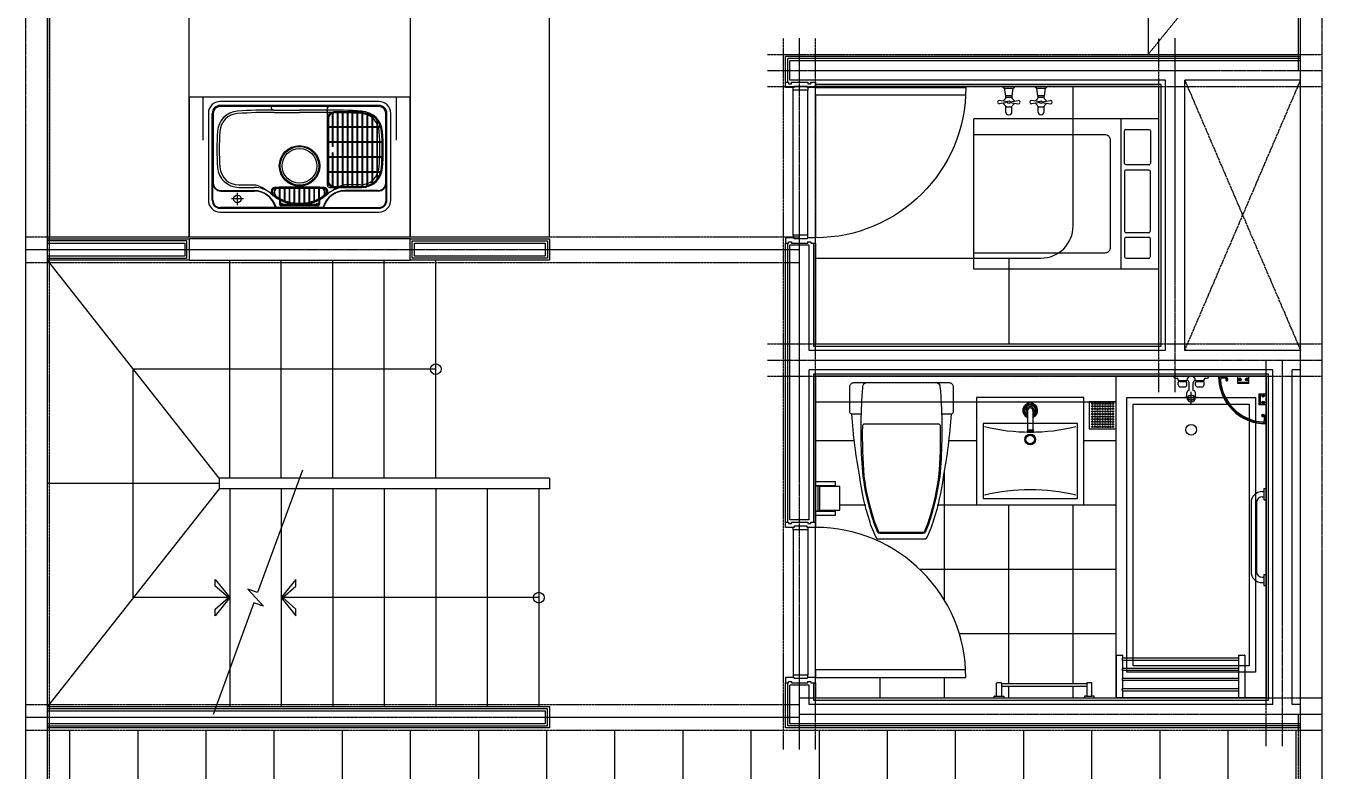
# Model space of a CAD drawing. Header units: millimetres. Extents: x 1065 to 7105, y 0 to 12250.
# Drawn here: x 1065 to 7105, y 4184 to 7657 of the extents above; entities that cross this region are included whole.
import ezdxf

# ---------------------------------------------------------------- set-up
doc = ezdxf.new("R2010")
doc.units = ezdxf.units.MM
for name, pattern in [('ACAD_ISO04W100', [30, 24, -3, 0, -3]), ('CEN', [62, 60, -1, 0, -1]), ('DDOT', [14, 12, -1, 0, -1]), ('HID', [3, 2, -1])]:
    doc.linetypes.add(name, pattern=pattern)
for name, color, linetype in [('CEN', 1, 'CEN'), ('DOOR', 4, 'Continuous'), ('FIN', 8, 'Continuous'), ('FP-CORE', 4, 'Continuous'), ('OPEN', 9, 'DDOT'), ('SINK', 11, 'Continuous'), ('TOIL', 1, 'Continuous'), ('W1', 2, 'Continuous'), ('W2', 3, 'Continuous'), ('석고보드', 6, 'Continuous'), ('선반', 1, 'Continuous'), ('세탁기', 1, 'HID'), ('수전', 4, 'Continuous'), ('식탁', 11, 'HID'), ('타일-욕실', 15, 'Continuous')]:
    doc.layers.add(name, color=color, linetype=linetype)
doc.layers.add('MC', color=145, linetype='DDOT', plot=False)

# ---------------------------------------------------------------- blocks, each defined once
blk = doc.blocks.new('D_750')
at = {"layer": 'DOOR', "color": 15}
for p, q in [((-61, 140), (-725, 140)), ((-713, 104), (-37, 104)), ((-713, 36), (-37, 36))]:
    blk.add_line(p, q, dxfattribs=at)
at = {"layer": 'DOOR'}
for points in [[(-61, 839.1), (-61, 140), (-25, 140), (-25, 840)], [(-725, 104), (-713, 104), (-713, 36), (-725, 36)], [(-25, 104), (-37, 104), (-37, 36), (-25, 36)]]:
    blk.add_lwpolyline(points, dxfattribs=at)
for points in [[(-750, 13.5), (-743.2, 13.5), (-743.2, 27.4), (-750, 27.4), (-750, 103.1), (-743.2, 103.1), (-743.2, 117), (-750, 117), (-750, 140), (-725, 140), (-725, 100), (-730, 100), (-730, 40), (-725, 40), (-725, 0), (-750, 0)], [(0, 13.5), (-6.8, 13.5), (-6.8, 27.4), (0, 27.4), (0, 103.1), (-6.8, 103.1), (-6.8, 117), (0, 117), (0, 140), (-25, 140), (-25, 100), (-20, 100), (-20, 40), (-25, 40), (-25, 0), (0, 0)]]:
    blk.add_lwpolyline(points, close=True, dxfattribs=at)
at = {"layer": 'DOOR', "color": 8}
blk.add_arc((-25, 140), 700, 90, 180, dxfattribs=at)
blk = doc.blocks.new('수전')
at = {"layer": '수전'}
for p, q in [((-5.8, -71.3), (-44, -64.6)), ((-5.8, -74.6), (-44, -81.3)), ((5.8, -71.3), (44, -64.6)), ((5.8, -74.6), (44, -81.3))]:
    blk.add_line(p, q, dxfattribs=at)
for points in [[(-29.2, 0, 0.231911), (-19.9, -7), (0, -7), (19.9, -7, 0.231911), (29.2, 0), (0, 0), (-29.2, 0)], [(-14.7, -90.9), (-14.7, -117.3, 1), (14.7, -117.3), (14.7, -90.9)]]:
    blk.add_lwpolyline(points, format="xyb", dxfattribs=at)
for points in [[(-23.1, -68.2), (-23.1, -63.4), (-9.6, -49.8), (9.6, -49.8), (23.1, -63.4), (23.1, -68.2)], [(19.3, -7), (14.3, -42.9), (0, -42.9), (-14.3, -42.9), (-19.3, -7)], [(-9.6, -96), (-23.1, -82.5), (-23.1, -77.6)], [(23.1, -77.6), (23.1, -82.5), (9.6, -96), (-9.6, -96)]]:
    blk.add_lwpolyline(points, dxfattribs=at)
blk.add_circle((0, -72.9), 5.91, dxfattribs=at)
for centre, radius, start, end in [((-41.6, -49.9), 28.1, 351.51099, 14.30798), ((41.6, -49.9), 28.1, 165.69202, 188.48901), ((-44, -72.9), 8.37, 90, 270), ((44, -72.9), 8.37, 270, 90)]:
    blk.add_arc(centre, radius, start, end, dxfattribs=at)
blk = doc.blocks.new('사각배수트랩')
at = {"color": 5}
blk.add_lwpolyline([(125, 0), (0, 0), (0, -125), (125, -125)], close=True, dxfattribs=at)
at = {"color": 250}
for centre in [(8.5, -14.5), (8.5, -26.5), (8.5, -38.5), (8.5, -50.5), (8.5, -62.5), (20.5, -14.5), (20.5, -26.5), (20.5, -38.5), (20.5, -50.5), (20.5, -62.5), (32.5, -14.5), (32.5, -26.5), (32.5, -38.5), (32.5, -50.5), (32.5, -62.5), (44.5, -14.5), (44.5, -26.5), (44.5, -38.5), (44.5, -50.5), (44.5, -62.5), (56.5, -14.5), (56.5, -26.5), (56.5, -38.5), (56.5, -50.5), (56.5, -62.5), (68.5, -14.5), (68.5, -26.5), (68.5, -38.5), (68.5, -50.5), (68.5, -62.5), (80.5, -14.5), (80.5, -26.5), (80.5, -38.5), (80.5, -50.5), (80.5, -62.5), (92.5, -14.5), (92.5, -26.5), (92.5, -38.5), (92.5, -50.5), (92.5, -62.5), (104.5, -14.5), (104.5, -26.5), (104.5, -38.5), (104.5, -50.5), (104.5, -62.5), (116.5, -14.5), (116.5, -26.5), (116.5, -38.5), (116.5, -50.5), (116.5, -62.5), (8.5, -74.5), (8.5, -86.5), (8.5, -98.5), (8.5, -110.5), (20.5, -74.5), (20.5, -86.5), (20.5, -98.5), (20.5, -110.5), (32.5, -74.5), (32.5, -86.5), (32.5, -98.5), (32.5, -110.5), (44.5, -74.5), (44.5, -86.5), (44.5, -98.5), (44.5, -110.5), (56.5, -74.5), (56.5, -86.5), (56.5, -98.5), (56.5, -110.5), (68.5, -74.5), (68.5, -86.5), (68.5, -98.5), (68.5, -110.5), (80.5, -74.5), (80.5, -86.5), (80.5, -98.5), (80.5, -110.5), (92.5, -74.5), (92.5, -86.5), (92.5, -98.5), (92.5, -110.5), (104.5, -74.5), (104.5, -86.5), (104.5, -98.5), (104.5, -110.5), (116.5, -74.5), (116.5, -86.5), (116.5, -98.5), (116.5, -110.5)]:
    blk.add_circle(centre, 3.5, dxfattribs=at)
blk = doc.blocks.new('수건걸이450')
at = {"layer": 'TOIL'}
for p, q in [((-9, 11.5), (-69.6, 11.5)), ((-7.7, 22.5), (-8, 22.2)), ((-8, 22), (-8, 12.5)), ((-8, -12.5), (-8, 12.5)), ((0, 22.5), (-7.5, 22.5)), ((0, -22.5), (0, 22.5)), ((-69.6, -11.5), (-54, -11.5)), ((-66, -11.5), (-66, -408.5)), ((-54, -11.5), (-54, -408.5)), ((-54, -11.5), (-9, -11.5)), ((-8, -12.5), (-8, -22)), ((-7.5, -22.5), (0, -22.5)), ((-69.6, -408.5), (-53.8, -408.5)), ((-53.8, -408.5), (-9, -408.5)), ((-8, -407.5), (-8, -398)), ((-8, -442), (-8, -407.5)), ((-7.5, -397.5), (0, -397.5)), ((0, -442.5), (0, -397.5)), ((-9, -431.5), (-69.6, -431.5)), ((0, -442.5), (-7.5, -442.5))]:
    blk.add_line(p, q, dxfattribs=at)
for centre, radius, start, end in [((-4.4, 0), 66.6, 170.42428, 189.57572), ((-69.6, 11), 0.5, 90, 170.42428), ((-9, 12.5), 1, 270, 0), ((-7.5, 22), 0.5, 90, 180), ((-69.6, -11), 0.5, 189.57572, 270), ((-9, -12.5), 1, 0, 90), ((-7.5, -22), 0.5, 180, 270), ((-4.4, -420), 66.6, 170.42428, 189.57572), ((-69.6, -409), 0.5, 90, 170.42428), ((-9, -407.5), 1, 270, 0), ((-7.5, -398), 0.5, 90, 180), ((-69.6, -431), 0.5, 189.57572, 270), ((-9, -432.5), 1, 0, 90), ((-7.5, -442), 0.5, 180, 270)]:
    blk.add_arc(centre, radius, start, end, dxfattribs=at)
blk = doc.blocks.new('욕조선반')
at = {"layer": 'TOIL', "linetype": 'Continuous'}
for p, q in [((30, 0), (0, 0)), ((0, -199), (0, 0)), ((30, -34), (30, 0)), ((570, -34), (570, 0)), ((600, 0), (570, 0)), ((600, -199), (600, 0)), ((570, -34), (30, -34)), ((30, -34.1), (30, -34)), ((570, -44), (30, -44)), ((30, -81), (30, -44)), ((570, -43.9), (570, -44)), ((570, -81), (570, -44)), ((30, -81.1), (30, -81)), ((30, -81), (570, -81)), ((30, -91), (570, -91)), ((30, -128), (30, -91)), ((570, -90.9), (570, -91)), ((570, -128), (570, -91)), ((30, -128.1), (30, -128)), ((30, -128), (570, -128)), ((30, -138), (570, -138)), ((30, -175), (30, -138)), ((30, -175.1), (30, -175)), ((30, -175), (570, -175)), ((570, -137.9), (570, -138)), ((570, -175), (570, -138)), ((30, -199), (0, -199)), ((29, -200), (1, -200)), ((30, -185), (570, -185)), ((30, -199), (30, -185)), ((570, -184.9), (570, -185)), ((570, -199), (570, -185)), ((600, -199), (570, -199)), ((599, -200), (571, -200))]:
    blk.add_line(p, q, dxfattribs=at)
for points in [[(30, -44), (30, -43.9), (29.9, -43.6), (29.7, -43.1), (29.5, -42.3), (29.3, -41.5), (29.2, -40.5), (29.1, -39.4), (29.1, -38.3), (29.2, -37.3), (29.4, -36.4), (29.5, -35.5), (29.7, -34.9), (29.9, -34.4), (30, -34.1)], [(570, -34), (570, -34.1), (570.1, -34.4), (570.3, -34.9), (570.5, -35.6), (570.6, -36.4), (570.8, -37.3), (570.9, -38.4), (570.9, -39.4), (570.8, -40.5), (570.7, -41.5), (570.5, -42.3), (570.3, -43.1), (570.1, -43.6), (570, -43.9)], [(30, -91), (30, -90.9), (29.9, -90.6), (29.7, -90.1), (29.5, -89.5), (29.4, -88.6), (29.2, -87.7), (29.1, -86.7), (29.1, -85.6), (29.2, -84.5), (29.3, -83.5), (29.5, -82.7), (29.7, -81.9), (29.9, -81.4), (30, -81.1)], [(570, -81), (570, -81.1), (570.1, -81.4), (570.3, -81.9), (570.5, -82.7), (570.7, -83.5), (570.8, -84.5), (570.9, -85.6), (570.9, -86.6), (570.8, -87.7), (570.6, -88.6), (570.5, -89.4), (570.3, -90.1), (570.1, -90.6), (570, -90.9)], [(30, -138), (30, -137.9), (29.9, -137.6), (29.7, -137.1), (29.5, -136.5), (29.4, -135.6), (29.2, -134.7), (29.1, -133.7), (29.1, -132.6), (29.2, -131.5), (29.3, -130.5), (29.5, -129.7), (29.7, -128.9), (29.9, -128.4), (30, -128.1)], [(30, -185), (30, -184.9), (29.9, -184.6), (29.7, -184.1), (29.5, -183.5), (29.4, -182.6), (29.2, -181.7), (29.1, -180.7), (29.1, -179.6), (29.2, -178.5), (29.3, -177.5), (29.5, -176.7), (29.7, -175.9), (29.9, -175.4), (30, -175.1)], [(570, -128), (570, -128.1), (570.1, -128.4), (570.3, -128.9), (570.5, -129.7), (570.7, -130.5), (570.8, -131.5), (570.9, -132.6), (570.9, -133.6), (570.8, -134.7), (570.6, -135.6), (570.5, -136.4), (570.3, -137.1), (570.1, -137.6), (570, -137.9)], [(570, -175), (570, -175.1), (570.1, -175.4), (570.3, -175.9), (570.5, -176.7), (570.7, -177.5), (570.8, -178.5), (570.9, -179.6), (570.9, -180.6), (570.8, -181.7), (570.6, -182.6), (570.5, -183.4), (570.3, -184.1), (570.1, -184.6), (570, -184.9)]]:
    blk.add_lwpolyline(points, dxfattribs=at)
for centre, start, end in [((1, -199), 180, 270), ((29, -199), 270, 0), ((571, -199), 180, 270), ((599, -199), 270, 0)]:
    blk.add_arc(centre, 1, start, end, dxfattribs=at)
blk = doc.blocks.new('욕실선반')
at = {"layer": 'TOIL'}
for p, q in [((0, 0), (0, -80)), ((0, 0), (80, 0)), ((80, 2), (130, 2)), ((80, -33), (80, 2)), ((130, -33), (130, 2)), ((130, 0), (220, 0)), ((80, -27), (130, -27)), ((80, -33), (130, -33)), ((186.7, -2), (209.8, -2)), ((189.6, -8), (206.6, -8)), ((-2, -80), (-2, -130)), ((33, -80), (-2, -80)), ((27, -80), (27, -130)), ((33, -80), (33, -130)), ((33, -130), (-2, -130)), ((0, -130), (0, -220)), ((2, -186.7), (2, -209.8)), ((8, -189.6), (8, -206.6))]:
    blk.add_line(p, q, dxfattribs=at)
for centre, radius in [((89, -13), 6.5), ((89, -13), 4), ((121, -13), 6.5), ((121, -13), 4), ((13, -89), 6.5), ((13, -121), 6.5), ((13, -89), 4), ((13, -121), 4)]:
    blk.add_circle(centre, radius, dxfattribs=at)
for centre, radius, start, end in [((0, 0), 220, 270, 0), ((0, 0), 218, 272.72941, 357.2706), ((0, 0), 212, 273.60066, 356.39935), ((181.4, -15), 5, 123.12016, 46.64133), ((-16.3, 0), 195.2, 355.73849, 357.19076), ((181.4, -15), 3.01, 171.34372, 0), ((186.7, -10), 8, 90, 177.19076), ((-16.3, 0), 201.2, 355.73651, 356.39694), ((189.6, -13), 5, 90, 176.39694), ((206.6, -13), 5, 356.39935, 90), ((209.8, -10), 8, 357.2706, 90), ((10, -186.7), 8, 92.80924, 180), ((0, 16.3), 195.2, 272.80924, 274.26151), ((15, -181.4), 5, 223.35868, 146.87985), ((15, -181.4), 3.01, 270, 98.65629), ((10, -209.8), 8, 180, 272.72941), ((13, -189.6), 5, 93.60306, 180), ((13, -206.6), 5, 180, 273.60066), ((0, 16.3), 201.2, 273.60306, 274.2635)]:
    blk.add_arc(centre, radius, start, end, dxfattribs=at)

msp = doc.modelspace()

# ---------------------------------------------------------------- hatches: boundary and pattern name
at = {"transparency": 33554508}
h = msp.add_hatch(dxfattribs=at)
h.set_pattern_fill('ANSI37', color=1, scale=100, angle=45)
h.paths.add_polyline_path([(6995.2, 4375), (1175.2, 4375), (1175.2, 335), (6995.2, 335)])

# ---------------------------------------------------------------- linework, layer by layer
at = {"layer": 'CEN'}
for p, q in [((1065.2, 5), (1065.2, 12245)), ((7105.2, 5), (7105.2, 12245)), ((4670.2, 4285), (4670.2, 7600)), ((6420.2, 5950), (6420.2, 7600)), ((4520.2, 7450), (7105.2, 7450)), ((1065.2, 6615), (4670.2, 6615)), ((4520.2, 6100), (7105.2, 6100)), ((6920.2, 4300), (6920.2, 6100)), ((1065.2, 4435), (4670.2, 4435)), ((4670.2, 4450), (7105.2, 4450))]:
    msp.add_line(p, q, dxfattribs=at)
at = {"layer": 'DOOR', "color": 15}
for p, q in [((4745.2, 4656), (4745.2, 5320)), ((4641.2, 5308), (4641.2, 4632)), ((4709.2, 5308), (4709.2, 4632))]:
    msp.add_line(p, q, dxfattribs=at)
at = {"layer": 'DOOR'}
for points in [[(4618.7, 5345), (4618.7, 5338.2), (4632.6, 5338.2), (4632.6, 5345), (4708.2, 5345), (4708.2, 5338.2), (4722.2, 5338.2), (4722.2, 5345), (4745.2, 5345), (4745.2, 5320), (4705.2, 5320), (4705.2, 5325), (4645.2, 5325), (4645.2, 5320), (4605.2, 5320), (4605.2, 5345)], [(4618.7, 4595), (4618.7, 4601.8), (4632.6, 4601.8), (4632.6, 4595), (4708.2, 4595), (4708.2, 4601.8), (4722.2, 4601.8), (4722.2, 4595), (4745.2, 4595), (4745.2, 4620), (4705.2, 4620), (4705.2, 4615), (4645.2, 4615), (4645.2, 4620), (4605.2, 4620), (4605.2, 4595)]]:
    msp.add_lwpolyline(points, close=True, dxfattribs=at)
for points in [[(4709.2, 5320), (4709.2, 5308), (4641.2, 5308), (4641.2, 5320)], [(5444.2, 4656), (4745.2, 4656), (4745.2, 4620), (5445.2, 4620)], [(4709.2, 4620), (4709.2, 4632), (4641.2, 4632), (4641.2, 4620)]]:
    msp.add_lwpolyline(points, dxfattribs=at)
at = {"layer": 'DOOR', "color": 8}
msp.add_arc((4745.2, 4620), 700, 0, 90, dxfattribs=at)
at = {"layer": 'FIN'}
for points in [[(4735.2, 6645), (4735.2, 6165), (6355.2, 6165), (6355.2, 7385), (4745.2, 7385)], [(4745.2, 6645), (4745.2, 6175), (6345.2, 6175), (6345.2, 7375), (4745.2, 7375)], [(4735.2, 4595), (4735.2, 4515), (6855.2, 4515), (6855.2, 6035), (4735.2, 6035), (4735.2, 5345)], [(4745.2, 4595), (4745.2, 4525), (6845.2, 4525), (6845.2, 6025), (4745.2, 6025), (4745.2, 5345)]]:
    msp.add_lwpolyline(points, dxfattribs=at)
at = {"layer": 'FP-CORE'}
for p, q in [((2855.2, 6665), (1825.2, 6665)), ((1965.2, 5550), (1165.2, 6565)), ((1825.2, 6565), (2855.2, 6565)), ((2015.2, 5550), (2015.2, 6565)), ((2255.2, 5550), (2255.2, 6565)), ((2495.2, 5550), (2495.2, 6565)), ((2735.2, 5550), (2735.2, 6565)), ((2975.2, 5550), (2975.2, 6565)), ((2975.2, 6057.5), (1565.2, 6057.5)), ((1565.2, 4992.5), (1565.2, 6057.5)), ((1965.2, 5525), (1165.2, 5525)), ((1965.2, 5500), (1165.2, 4485)), ((3505.2, 5550), (1965.2, 5550)), ((1965.2, 5550), (1965.2, 5500)), ((3505.2, 5500), (1965.2, 5500)), ((2015.2, 5500), (2015.2, 4485)), ((2255.2, 5500), (2255.2, 4485)), ((2495.2, 5500), (2495.2, 4485)), ((2735.2, 5500), (2735.2, 4485)), ((2975.2, 5500), (2975.2, 4485)), ((3215.2, 5500), (3215.2, 4485)), ((3455.2, 5500), (3455.2, 4485)), ((3505.2, 5550), (3505.2, 5500)), ((2015.2, 4992.5), (1565.2, 4992.5)), ((3455.2, 4992.5), (2255.2, 4992.5))]:
    msp.add_line(p, q, dxfattribs=at)
msp.add_lwpolyline([(2353.4, 5586.4), (2143.7, 5016), (2098.6, 5032.4), (2171.8, 4952.6), (2126.7, 4969), (1937.9, 4448.5)], dxfattribs=at)
for points in [[(2015.2, 4992.5), (1947.1, 4907.2), (1947.1, 4939.6), (2008.6, 4992.5), (1947.1, 5045.4), (1947.1, 5077.8)], [(2255.2, 4992.5), (2323.2, 4907.2), (2323.2, 4939.6), (2261.7, 4992.5), (2323.2, 5045.4), (2323.2, 5077.8)]]:
    msp.add_lwpolyline(points, close=True, dxfattribs=at)
for centre in [(2975.2, 6057.5), (3455.2, 4992.5)]:
    msp.add_circle(centre, 25, dxfattribs=at)
at = {"layer": 'MC'}
for p, q in [((1175.2, 5), (1175.2, 12245)), ((6995.2, 7450), (6995.2, 12245)), ((4595.2, 4285), (4595.2, 7600)), ((4745.2, 4285), (4745.2, 7600)), ((6345.2, 5950), (6345.2, 7600)), ((4520.2, 7525), (7105.2, 7525)), ((4520.2, 7375), (7105.2, 7375)), ((1065.2, 6675), (4670.2, 6675)), ((1065.2, 6555), (4670.2, 6555)), ((4520.2, 6175), (7105.2, 6175)), ((6845.2, 4300), (6845.2, 6100)), ((4520.2, 6025), (7105.2, 6025)), ((1065.2, 4495), (4670.2, 4495)), ((4670.2, 4525), (7105.2, 4525)), ((6995.2, 5), (6995.2, 4450)), ((1065.2, 4375), (7105.2, 4375))]:
    msp.add_line(p, q, dxfattribs=at)
at = {"layer": 'OPEN'}
for p, q in [((6465.2, 6145), (7005.2, 7405)), ((6465.2, 7405), (7005.2, 6145))]:
    msp.add_line(p, q, dxfattribs=at)
at = {"layer": 'SINK', "color": 8, "linetype": 'HID'}
for p, q in [((1890.2, 7325), (1890.2, 7125)), ((2790.2, 7325), (2790.2, 7125))]:
    msp.add_line(p, q, dxfattribs=at)
at = {"layer": 'SINK'}
for p, q in [((1915.2, 7250), (1915.2, 6845)), ((1933.2, 7250), (1933.2, 6845)), ((1933.2, 6845), (1933.2, 7250)), ((1938.2, 7250), (1938.2, 6925)), ((2710.2, 7305), (1970.2, 7305)), ((2710.2, 7287), (1970.2, 7287)), ((2475.5, 7282), (1970.2, 7282)), ((2210.5, 7269.6), (2209.8, 7277.4)), ((2222.2, 7265), (2340.2, 7265)), ((2222.2, 7254), (2340.2, 7254)), ((2458.2, 7265), (2340.2, 7265)), ((2458.2, 7254), (2340.2, 7254)), ((2469.8, 7269.6), (2470.5, 7277.4)), ((2470.2, 6915), (2470.2, 7265.1)), ((2710.2, 7282), (2475.5, 7282)), ((2742.2, 6925), (2742.2, 7250)), ((2747.2, 6845), (2747.2, 7250)), ((2765.2, 6845), (2765.2, 7250)), ((1936.2, 6845), (1936.2, 6925)), ((1973.2, 6890), (2128.5, 6890)), ((1973.2, 6888), (2128.5, 6888)), ((2057.8, 6916), (2128.5, 6916)), ((2057.8, 6905), (2128.5, 6905)), ((2450.8, 6905), (2229.6, 6905)), ((2450.8, 6900), (2229.6, 6900)), ((2480.2, 6905), (2551.8, 6905)), ((2622.5, 6916), (2551.8, 6916)), ((2622.5, 6905), (2551.8, 6905)), ((2707.2, 6890), (2551.8, 6890)), ((2707.2, 6888), (2551.8, 6888)), ((2744.2, 6845), (2744.2, 6925)), ((2079.3, 6851), (2022.6, 6851)), ((2050.9, 6822.2), (2050.9, 6879.9)), ((2217.6, 6874.3), (2219.6, 6871.7)), ((2255.2, 6833.4), (2255.2, 6816.6)), ((2425.2, 6833.4), (2425.2, 6816.6)), ((2462.8, 6874.3), (2460.4, 6871.5)), ((2232, 6811), (1970.2, 6811)), ((1970.2, 6808), (2710.2, 6808)), ((1970.2, 6790), (2710.2, 6790)), ((2232, 6813), (2448.4, 6813)), ((2263.6, 6825), (2246.8, 6825)), ((2427.7, 6825), (2252.7, 6825)), ((2433.6, 6825), (2416.8, 6825)), ((2448.4, 6811), (2710.2, 6811))]:
    msp.add_line(p, q, dxfattribs=at)
at = {"layer": 'SINK', "color": 8}
for p, q in [((2494.2, 7095.6), (2494.2, 7256)), ((2497.2, 7095.6), (2497.2, 7256.5)), ((2630.6, 7256.6), (2500.2, 7256.6)), ((2633.2, 7251.6), (2500.2, 7251.6)), ((2517.2, 6904.6), (2517.2, 7256.6)), ((2520.2, 6904.6), (2520.2, 7256.6)), ((2540.2, 6904.6), (2540.2, 7256.6)), ((2543.2, 6904.6), (2543.2, 7256.6)), ((2563.2, 6904.6), (2563.2, 7256.6)), ((2566.2, 6904.6), (2566.2, 7256.6)), ((2586.2, 6904.6), (2586.2, 7256.6)), ((2589.2, 6904.6), (2589.2, 7256.6)), ((2609.2, 6904.6), (2609.2, 7256.6)), ((2612.2, 6904.6), (2612.2, 7256.6)), ((2632.2, 6904.6), (2632.2, 7256.6)), ((2635.2, 6904.6), (2635.2, 7256.6)), ((2655.2, 6907.8), (2655.2, 7253.4)), ((2658.2, 6908.6), (2658.2, 7252.6)), ((2470.2, 7226.6), (2470.2, 6934.6)), ((2475.2, 7226.6), (2475.2, 6934.6)), ((2678.2, 6917.1), (2678.2, 7244.1)), ((2681.2, 6918.8), (2681.2, 7242.4)), ((2701.2, 6935.1), (2701.2, 7226.1)), ((2704.2, 6938.4), (2704.2, 7222.8)), ((2474.2, 7187.1), (2470.2, 7187.1)), ((2474.2, 7184.1), (2470.2, 7184.1)), ((2494.2, 7187.1), (2474.2, 7187.1)), ((2494.2, 7184.1), (2474.2, 7184.1)), ((2517.2, 7187.1), (2497.2, 7187.1)), ((2517.2, 7184.1), (2497.2, 7184.1)), ((2540.2, 7187.1), (2520.2, 7187.1)), ((2540.2, 7184.1), (2520.2, 7184.1)), ((2563.2, 7187.1), (2543.2, 7187.1)), ((2563.2, 7184.1), (2543.2, 7184.1)), ((2586.2, 7187.1), (2566.2, 7187.1)), ((2586.2, 7184.1), (2566.2, 7184.1)), ((2609.2, 7187.1), (2589.2, 7187.1)), ((2609.2, 7184.1), (2589.2, 7184.1)), ((2632.2, 7187.1), (2612.2, 7187.1)), ((2632.2, 7184.1), (2612.2, 7184.1)), ((2655.2, 7187.1), (2635.2, 7187.1)), ((2655.2, 7184.1), (2635.2, 7184.1)), ((2678.2, 7187.1), (2658.2, 7187.1)), ((2678.2, 7184.1), (2658.2, 7184.1)), ((2701.2, 7187.1), (2681.2, 7187.1)), ((2701.2, 7184.1), (2681.2, 7184.1)), ((2723.6, 7187.1), (2704.2, 7187.1)), ((2724.4, 7184.1), (2704.2, 7184.1)), ((2474.2, 7117.1), (2470.2, 7117.1)), ((2474.2, 7114.1), (2470.2, 7114.1)), ((2494.2, 7117.1), (2474.2, 7117.1)), ((2494.2, 7114.1), (2474.2, 7114.1)), ((2497.2, 7095.6), (2494.2, 7095.6)), ((2517.2, 7117.1), (2497.2, 7117.1)), ((2517.2, 7114.1), (2497.2, 7114.1)), ((2540.2, 7117.1), (2520.2, 7117.1)), ((2540.2, 7114.1), (2520.2, 7114.1)), ((2563.2, 7117.1), (2543.2, 7117.1)), ((2563.2, 7114.1), (2543.2, 7114.1)), ((2586.2, 7117.1), (2566.2, 7117.1)), ((2586.2, 7114.1), (2566.2, 7114.1)), ((2609.2, 7117.1), (2589.2, 7117.1)), ((2609.2, 7114.1), (2589.2, 7114.1)), ((2632.2, 7117.1), (2612.2, 7117.1)), ((2632.2, 7114.1), (2612.2, 7114.1)), ((2655.2, 7117.1), (2635.2, 7117.1)), ((2655.2, 7114.1), (2635.2, 7114.1)), ((2678.2, 7117.1), (2658.2, 7117.1)), ((2678.2, 7114.1), (2658.2, 7114.1)), ((2701.2, 7117.1), (2681.2, 7117.1)), ((2701.2, 7114.1), (2681.2, 7114.1)), ((2723.6, 7117.1), (2704.2, 7117.1)), ((2724.4, 7114.1), (2704.2, 7114.1)), ((2723.6, 7117.1), (2729, 7117.1)), ((2723.6, 7114.1), (2729.1, 7114.1)), ((2474.2, 7047.1), (2470.2, 7047.1)), ((2474.2, 7044.1), (2470.2, 7044.1)), ((2494.2, 7047.1), (2474.2, 7047.1)), ((2494.2, 7044.1), (2474.2, 7044.1)), ((2494.2, 6905.2), (2494.2, 7065.6)), ((2497.2, 7065.6), (2494.2, 7065.6)), ((2497.2, 6904.8), (2497.2, 7065.6)), ((2517.2, 7047.1), (2497.2, 7047.1)), ((2517.2, 7044.1), (2497.2, 7044.1)), ((2540.2, 7047.1), (2520.2, 7047.1)), ((2540.2, 7044.1), (2520.2, 7044.1)), ((2563.2, 7047.1), (2543.2, 7047.1)), ((2563.2, 7044.1), (2543.2, 7044.1)), ((2586.2, 7047.1), (2566.2, 7047.1)), ((2586.2, 7044.1), (2566.2, 7044.1)), ((2609.2, 7047.1), (2589.2, 7047.1)), ((2609.2, 7044.1), (2589.2, 7044.1)), ((2632.2, 7047.1), (2612.2, 7047.1)), ((2632.2, 7044.1), (2612.2, 7044.1)), ((2655.2, 7047.1), (2635.2, 7047.1)), ((2655.2, 7044.1), (2635.2, 7044.1)), ((2678.2, 7047.1), (2658.2, 7047.1)), ((2678.2, 7044.1), (2658.2, 7044.1)), ((2701.2, 7047.1), (2681.2, 7047.1)), ((2701.2, 7044.1), (2681.2, 7044.1)), ((2723.6, 7047.1), (2704.2, 7047.1)), ((2724.4, 7044.1), (2704.2, 7044.1)), ((2723.6, 7047.1), (2729, 7047.1)), ((2723.6, 7044.1), (2729.1, 7044.1)), ((2474.2, 6977.1), (2470.2, 6977.1)), ((2474.2, 6974.1), (2470.2, 6974.1)), ((2494.2, 6977.1), (2474.2, 6977.1)), ((2494.2, 6974.1), (2474.2, 6974.1)), ((2517.2, 6977.1), (2497.2, 6977.1)), ((2517.2, 6974.1), (2497.2, 6974.1)), ((2540.2, 6977.1), (2520.2, 6977.1)), ((2540.2, 6974.1), (2520.2, 6974.1)), ((2563.2, 6977.1), (2543.2, 6977.1)), ((2563.2, 6974.1), (2543.2, 6974.1)), ((2586.2, 6977.1), (2566.2, 6977.1)), ((2586.2, 6974.1), (2566.2, 6974.1)), ((2609.2, 6977.1), (2589.2, 6977.1)), ((2609.2, 6974.1), (2589.2, 6974.1)), ((2632.2, 6977.1), (2612.2, 6977.1)), ((2632.2, 6974.1), (2612.2, 6974.1)), ((2655.2, 6977.1), (2635.2, 6977.1)), ((2655.2, 6974.1), (2635.2, 6974.1)), ((2678.2, 6977.1), (2658.2, 6977.1)), ((2678.2, 6974.1), (2658.2, 6974.1)), ((2701.2, 6977.1), (2681.2, 6977.1)), ((2701.2, 6974.1), (2681.2, 6974.1)), ((2723.6, 6977.1), (2704.2, 6977.1)), ((2723.6, 6974.1), (2704.2, 6974.1)), ((2435.2, 6905.2), (2245.2, 6905.2)), ((2435.2, 6902.2), (2245.2, 6902.2)), ((2247.2, 6853.5), (2247.2, 6902.2)), ((2250.2, 6852.8), (2250.2, 6902.2)), ((2269.7, 6843.4), (2269.7, 6902.2)), ((2272.7, 6842.8), (2272.7, 6902.2)), ((2292.7, 6836), (2292.7, 6902.2)), ((2295.7, 6836), (2295.7, 6902.2)), ((2315.7, 6832.1), (2315.7, 6902.2)), ((2318.7, 6832.1), (2318.7, 6902.2)), ((2338.7, 6831), (2338.7, 6902.2)), ((2341.7, 6831), (2341.7, 6902.2)), ((2361.7, 6832.1), (2361.7, 6902.2)), ((2364.7, 6832.1), (2364.7, 6902.2)), ((2384.7, 6836), (2384.7, 6902.2)), ((2387.7, 6836), (2387.7, 6902.2)), ((2407.7, 6842.8), (2407.7, 6902.2)), ((2410.7, 6843.4), (2410.7, 6902.2)), ((2430.2, 6852.8), (2430.2, 6902.2)), ((2433.2, 6853.5), (2433.2, 6902.2)), ((2500.2, 6909.6), (2633.2, 6909.6)), ((2500.2, 6904.6), (2630.6, 6904.6)), ((2247.2, 6848.2), (2247.2, 6826.2)), ((2250.2, 6852.8), (2250.2, 6852)), ((2250.2, 6848.2), (2250.2, 6826.2)), ((2250.2, 6848.2), (2250.2, 6848.2)), ((2259.6, 6826.6), (2251.2, 6826.6)), ((2255.4, 6830.8), (2255.4, 6822.4)), ((2429.1, 6826.6), (2420.7, 6826.6)), ((2424.9, 6830.8), (2424.9, 6822.4)), ((2430.2, 6852.8), (2430.2, 6852)), ((2430.2, 6848.6), (2430.2, 6826.2)), ((2433.2, 6848.2), (2433.2, 6826.2)), ((2425.2, 6821.2), (2255.2, 6821.2)), ((2425.2, 6818.2), (2255.2, 6818.2))]:
    msp.add_line(p, q, dxfattribs=at)
at = {"layer": 'SINK'}
for points in [[(1825.2, 10115), (1175.2, 10115), (1175.2, 6675), (1825.2, 6675)], [(3505.2, 8915), (2855.2, 8915), (2855.2, 6675), (3505.2, 6675)], [(2855.2, 6675), (2855.2, 7325), (1825.2, 7325), (1825.2, 6675)]]:
    msp.add_lwpolyline(points, close=True, dxfattribs=at)
for centre, radius in [((2340.2, 7005), 94.5), ((2340.2, 7005), 90), ((2340.2, 7005), 81), ((2050.9, 6851), 17.7), ((2255.2, 6825), 2.5), ((2425.2, 6825), 2.5)]:
    msp.add_circle(centre, radius, dxfattribs=at)
at = {"layer": 'SINK', "color": 8}
for centre, radius in [((2248.7, 6906.7), 1.5), ((2294.2, 6906.7), 1.5), ((2340.2, 6906.7), 1.5), ((2386.2, 6906.7), 1.5), ((2431.7, 6906.7), 1.5), ((2255.4, 6826.6), 5), ((2294.2, 6831.4), 1.5), ((2340.2, 6826.6), 1.5), ((2386.2, 6831.4), 1.5), ((2424.9, 6826.6), 5)]:
    msp.add_circle(centre, radius, dxfattribs=at)
at = {"layer": 'SINK'}
for centre, radius, start, end in [((1970.2, 7250), 55, 90, 180), ((1970.2, 7250), 37, 90, 180), ((1970.2, 7250), 32, 90, 180), ((2057.5, 7160.3), 100, 93.8898, 176.40356), ((2057.5, 7160.3), 89, 93.8898, 176.40356), ((2200, 5065.1), 2200, 89.42241, 93.8898), ((2200, 5065.1), 2189, 89.42241, 93.8898), ((2204.9, 7277), 5, 5, 90), ((2215.5, 7270.1), 5, 185, 269.59716), ((2480.4, 5065.1), 2200, 86.1102, 90.57759), ((2480.4, 5065.1), 2200, 90.40284, 90.57759), ((2480.4, 5065.1), 2189, 86.1102, 90.57759), ((2464.8, 7270.1), 5, 270.40284, 355), ((2478.8, 7273.4), 8.66, 96.82231, 178.94406), ((2475.5, 7277), 5, 90, 175), ((2622.8, 7160.3), 89, 3.59644, 86.1102), ((2622.8, 7160.3), 100, 3.59644, 86.1102), ((2710.2, 7250), 55, 0, 90), ((2710.2, 7250), 37, 0, 90), ((2710.2, 7250), 32, 0, 90), ((3254.4, 7085), 1299.2, 176.40124, 183.82488), ((3254.4, 7085), 1288.2, 176.40124, 183.82488), ((1425.2, 7085), 1289, 356.17745, 3.59644), ((1425.2, 7085), 1300, 356.17745, 3.59644), ((2057.8, 7005), 100, 183.82255, 270), ((2057.8, 7005), 89, 183.82255, 270), ((2622.5, 7005), 89, 270, 356.17745), ((2622.5, 7005), 100, 270, 356.17745), ((1973.2, 6925), 37, 180, 270), ((1973.2, 6925), 35, 180, 270), ((2117.2, 6816.6), 100, 48.77437, 83.51916), ((2128.5, 6785), 120, 48.59038, 90), ((2128.5, 6785), 105, 16.68065, 90), ((2128.5, 6785), 103, 16.68065, 90), ((2228, 6885.1), 20, 85.60558, 225.75148), ((2228, 6885.1), 15, 85.60558, 225.75148), ((2452.3, 6885.1), 20, 314.24852, 94.39442), ((2452.3, 6885.1), 15, 314.24852, 94.39442), ((2551.8, 6785), 105, 90, 163.31935), ((2551.8, 6785), 103, 90, 163.31935), ((2480.2, 6915), 10, 180, 269.97502), ((2551.8, 6785), 120, 90, 131.40962), ((2563.1, 6816.6), 100, 96.48084, 131.22563), ((2707.2, 6925), 37, 270, 0), ((2707.2, 6925), 35, 270, 0), ((1970.2, 6845), 55, 180, 270), ((1970.2, 6845), 37, 180, 270), ((1970.2, 6845), 34, 180, 270), ((2340.2, 7025), 200, 228.59038, 270), ((2340.2, 7025), 195, 231.81418, 270), ((2340.2, 7025), 200, 270, 311.40962), ((2340.2, 7025), 195, 270, 308.07398), ((2710.2, 6845), 55, 270, 0), ((2710.2, 6845), 37, 270, 0), ((2710.2, 6845), 34, 270, 0), ((2232, 6816), 5, 196.68065, 270), ((2232, 6816), 3, 196.68065, 270), ((2448.4, 6816), 3, 270, 343.31935), ((2448.4, 6816), 5, 270, 343.31935)]:
    msp.add_arc(centre, radius, start, end, dxfattribs=at)
at = {"layer": 'SINK', "color": 8}
for centre, radius, start, end in [((2500.2, 7226.6), 30, 90, 180), ((2500.2, 7226.6), 25, 90, 180), ((2630.6, 7159.6), 97, 3.76528, 90), ((2630.6, 7159.6), 92, 3.76528, 90), ((1430.2, 7080.6), 1295, 356.23472, 3.76528), ((1430.2, 7080.6), 1300, 356.23472, 3.76528), ((2630.6, 7001.6), 92, 270, 356.23472), ((2630.6, 7001.6), 97, 270, 356.23472), ((2245.2, 6880.2), 25, 90, 237.46076), ((2245.2, 6880.2), 22, 90, 237.46076), ((2435.2, 6880.2), 25, 302.53924, 90), ((2435.2, 6880.2), 22, 302.53924, 90), ((2500.2, 6934.6), 30, 180, 270), ((2500.2, 6934.6), 25, 180, 270), ((2338, 7025), 197, 237.36405, 270.64131), ((2338, 7025), 194, 237.36405, 270.64131), ((2248.7, 6848.2), 1.5, 0, 180), ((2255.2, 6826.2), 8, 180, 270), ((2255.2, 6826.2), 5, 180, 270), ((2342.4, 7025), 194, 269.35869, 302.63595), ((2342.4, 7025), 197, 269.35869, 302.63595), ((2425.2, 6826.2), 8, 270, 0), ((2425.2, 6826.2), 5, 270, 0), ((2431.7, 6848.2), 1.5, 0, 180)]:
    msp.add_arc(centre, radius, start, end, dxfattribs=at)
at = {"layer": 'SINK', "color": 8, "linetype": 'ACAD_ISO04W100', "ltscale": 0.6}
for centre, start, end in [((2338, 7025), 237.36405, 270.64131), ((2342.4, 7025), 269.35869, 302.63595)]:
    msp.add_arc(centre, 200, start, end, dxfattribs=at)
at = {"layer": 'TOIL'}
for p, q in [((6415.2, 6020), (6415.2, 6025)), ((6415.2, 6025), (6575.2, 6025)), ((6420.2, 6015), (6430.2, 6015)), ((6435.2, 6005), (6435.2, 6010)), ((6435.2, 6005), (6475.2, 6005)), ((6435.2, 5985), (6435.2, 5995)), ((6440.2, 6000), (6470.2, 6000)), ((6475.2, 5985), (6475.2, 5995)), ((6485.2, 5958.1), (6485.2, 5995)), ((6505.2, 5958.1), (6505.2, 5995)), ((6515.2, 6005), (6555.2, 6005)), ((6515.2, 5985), (6515.2, 5995)), ((6520.2, 6000), (6550.2, 6000)), ((6555.2, 6005), (6555.2, 6010)), ((6555.2, 5985), (6555.2, 5995)), ((6560.2, 6015), (6570.2, 6015)), ((6575.2, 6020), (6575.2, 6025)), ((5495.2, 5925), (5495.2, 5425)), ((5995.2, 5925), (5495.2, 5925)), ((5995.2, 5425), (5995.2, 5925)), ((6445.2, 5975), (6465.2, 5975)), ((6524.7, 5925), (6464.2, 5925)), ((6475.2, 5925), (6475.2, 5949.1)), ((6484.2, 5958.1), (6485.2, 5958.1)), ((6495.2, 5895), (6495.2, 5952.3)), ((6515.2, 5925), (6515.2, 5948.1)), ((6525.2, 5975), (6545.2, 5975)), ((4745.2, 5512), (4745.2, 5398)), ((4745.2, 5512), (4745.2, 5398)), ((4754.8, 5512), (4754.8, 5398)), ((4754.8, 5512), (4754.8, 5398)), ((4765.2, 5400), (4765.2, 5510)), ((4765.2, 5400), (4765.2, 5510)), ((6834.2, 5501), (6834.2, 5449)), ((6834.2, 5501), (6844.2, 5501)), ((6826.7, 5487.5), (6834.2, 5487.5)), ((6826.7, 5462.5), (6834.2, 5462.5)), ((6834.2, 5449), (6844.2, 5449)), ((5495.2, 5425), (5995.2, 5425)), ((6774.2, 5435), (6774.2, 5115)), ((6799.2, 5435), (6799.2, 5115)), ((6826.7, 5087.5), (6834.2, 5087.5)), ((6834.2, 5101), (6834.2, 5049)), ((6834.2, 5101), (6844.2, 5101)), ((6826.7, 5062.5), (6834.2, 5062.5)), ((6834.2, 5049), (6844.2, 5049))]:
    msp.add_line(p, q, dxfattribs=at)
at = {"layer": 'TOIL', "color": 8}
for p, q in [((5732.7, 5865), (5732.7, 5774.5)), ((5757.7, 5865), (5757.7, 5774.5)), ((5525.2, 5805), (5525.2, 5455)), ((5965.2, 5805), (5525.2, 5805)), ((5965.2, 5455), (5965.2, 5805)), ((5730.7, 5769.5), (5730.7, 5764.5)), ((5730.7, 5769.5), (5759.7, 5769.5)), ((5730.7, 5764.5), (5759.7, 5764.5)), ((5731.7, 5774.5), (5731.7, 5769.5)), ((5731.7, 5774.5), (5758.7, 5774.5)), ((5758.7, 5774.5), (5758.7, 5769.5)), ((5759.7, 5769.5), (5759.7, 5764.5)), ((5525.2, 5455), (5965.2, 5455))]:
    msp.add_line(p, q, dxfattribs=at)
at = {"layer": 'TOIL'}
for points in [[(6145.2, 6025), (4745.2, 6025), (4745.2, 5905), (6145.2, 5905)], [(6145.2, 6025), (6845.2, 6025), (6845.2, 4525), (6145.2, 4525)]]:
    msp.add_lwpolyline(points, close=True, dxfattribs=at)
for points in [[(4958.1, 5848.5), (4914.2, 5848.5, -0.393762), (4904.5, 5857.7), (4904.5, 5976, -0.414214), (4923.5, 5995), (5145.2, 5995), (5366.8, 5995, -0.414214), (5385.8, 5976), (5385.8, 5857.7, -0.393762), (5376.1, 5848.5), (5332.2, 5848.5)], [(5308.1, 5995, -0.379106), (5324.7, 5976.1, -0.008999), (5330.3, 5895.1, -0.035851), (5323.3, 5556.9, -0.042668), (5278.7, 5358.5, -0.030433), (5255.4, 5296.8, -0.300371), (5246.6, 5291.1), (5145.2, 5291.1), (5043.7, 5291.1, -0.300371), (5035, 5296.8, -0.030433), (5011.6, 5358.5, -0.042668), (4967.1, 5556.9, -0.035851), (4960, 5895.1, -0.008999), (4965.6, 5976.1, -0.379106), (4982.3, 5995)], [(5376.1, 5848.5, -0.030636), (5339.5, 5555, -0.044018), (5294.7, 5354, -0.042274), (5258.9, 5264.8), (5145.2, 5264.8), (5031.5, 5264.8, -0.042274), (4995.6, 5354, -0.044018), (4950.8, 5555, -0.030636), (4914.2, 5848.5)]]:
    msp.add_lwpolyline(points, format="xyb", dxfattribs=at)
at = {"layer": 'TOIL', "color": 8}
for points in [[(6195.2, 5925), (6795.2, 5925), (6795.2, 4645), (6195.2, 4645)], [(6225.2, 5895), (6765.2, 5895), (6765.2, 4675), (6225.2, 4675)]]:
    msp.add_lwpolyline(points, close=True, dxfattribs=at)
at = {"layer": 'TOIL'}
msp.add_lwpolyline([(5145.2, 5295.8), (5043.7, 5295.8, -0.300371), (5039.3, 5298.7, -0.03047), (5016.1, 5360.1, -0.044055), (4972.1, 5557.7, -0.025167), (4964.5, 5793.5, -0.408434), (4974, 5802.9), (5145.2, 5802.9), (5316.4, 5802.9, -0.408434), (5325.8, 5793.5, -0.025167), (5318.3, 5557.7, -0.044055), (5274.3, 5360.1, -0.03047), (5251, 5298.7, -0.300371), (5246.6, 5295.8)], format="xyb", close=True, dxfattribs=at)
for points in [[(4745.2, 5396), (4836.2, 5396), (4836.2, 5376), (4745.2, 5376), (4745.2, 5534), (4836.2, 5534), (4836.2, 5514), (4745.2, 5514)], [(4745.2, 5396), (4836.2, 5396), (4836.2, 5376), (4745.2, 5376), (4745.2, 5534), (4836.2, 5534), (4836.2, 5514), (4745.2, 5514)], [(4745.2, 5398), (4765.2, 5398), (4765.2, 5512), (4745.2, 5512)], [(4745.2, 5398), (4765.2, 5398), (4765.2, 5512), (4745.2, 5512)], [(4765.2, 5400), (4857.2, 5400), (4857.2, 5510), (4765.2, 5510)], [(4765.2, 5400), (4857.2, 5400), (4857.2, 5510), (4765.2, 5510)]]:
    msp.add_lwpolyline(points, dxfattribs=at)
for centre, radius in [((6495.2, 5925), 12.9), ((6495.2, 5775), 25)]:
    msp.add_circle(centre, radius, dxfattribs=at)
at = {"layer": 'TOIL', "color": 8}
for radius in [25, 20]:
    msp.add_circle((5745.2, 5730), radius, dxfattribs=at)
at = {"layer": 'TOIL'}
for centre, radius, start, end in [((6420.2, 6020), 5, 180, 270), ((6430.2, 6010), 5, 0, 90), ((6440.2, 5995), 5, 90, 180), ((6445.2, 5985), 10, 180, 270), ((6465.2, 5985), 10, 270, 0), ((6470.2, 5995), 5, 0, 90), ((6495.2, 6005), 20, 0, 180), ((6475.2, 5995), 10, 0, 90), ((6515.2, 5995), 10, 90, 180), ((6520.2, 5995), 5, 90, 180), ((6525.2, 5985), 10, 180, 270), ((6545.2, 5985), 10, 270, 0), ((6550.2, 5995), 5, 0, 90), ((6560.2, 6010), 5, 90, 180), ((6570.2, 6020), 5, 270, 0), ((6484.2, 5949.1), 9, 90, 180), ((6495.2, 5925), 20, 180, 270), ((6495.2, 5925), 20, 270, 0), ((6505.2, 5948.1), 10, 0, 90), ((6826.7, 5435), 52.5, 90, 180), ((6826.7, 5435), 27.5, 90, 180), ((6826.7, 5115), 52.5, 180, 270), ((6826.7, 5115), 27.5, 180, 270)]:
    msp.add_arc(centre, radius, start, end, dxfattribs=at)
at = {"layer": 'TOIL', "color": 8}
for centre, radius, start, end in [((5745.2, 5865), 35, 290.92481, 249.07514), ((5745.2, 5865), 30, 294.62429, 245.37566), ((5745.2, 5865), 25, 299.99998, 239.99998), ((5745.2, 5865), 18, 313.98294, 226.01701), ((5745.2, 5865), 12.5, 359.99998, 179.99998), ((5745.2, 6661.7), 897.2, 256.2996, 283.7004), ((5745.2, 4598.3), 897.2, 76.2996, 103.7004)]:
    msp.add_arc(centre, radius, start, end, dxfattribs=at)
at = {"layer": 'W1'}
for p, q in [((1165.2, 255), (1165.2, 10195)), ((7005.2, 255), (7005.2, 10195))]:
    msp.add_line(p, q, dxfattribs=at)
at = {"layer": 'W2'}
for p, q in [((4625.2, 7405), (4625.2, 7495)), ((7005.2, 7495), (4625.2, 7495)), ((6375.2, 7405), (4625.2, 7405)), ((6375.2, 6145), (6375.2, 7405)), ((6465.2, 6145), (6465.2, 7405)), ((7005.2, 7405), (6465.2, 7405)), ((4625.2, 5355), (4625.2, 6635)), ((4715.2, 6635), (4625.2, 6635)), ((4715.2, 6145), (4715.2, 6635)), ((6375.2, 6145), (4715.2, 6145)), ((7005.2, 6145), (6465.2, 6145)), ((4715.2, 5355), (4715.2, 6055)), ((6875.2, 6055), (4715.2, 6055)), ((6875.2, 4495), (6875.2, 6055)), ((6965.2, 4495), (6965.2, 6055)), ((7005.2, 6055), (6965.2, 6055)), ((4715.2, 5355), (4625.2, 5355)), ((4625.2, 4405), (4625.2, 4585)), ((4715.2, 4585), (4625.2, 4585)), ((4715.2, 4495), (4715.2, 4585)), ((6875.2, 4495), (4715.2, 4495)), ((7005.2, 4495), (6965.2, 4495)), ((7005.2, 4405), (4625.2, 4405))]:
    msp.add_line(p, q, dxfattribs=at)
at = {"layer": '석고보드', "color": 7}
for p, q in [((4605.2, 7395), (4605.2, 7515)), ((7005.2, 7515), (4605.2, 7515)), ((4605.2, 5345), (4605.2, 6645)), ((4605.2, 4385), (4605.2, 4595)), ((7005.2, 4385), (4605.2, 4385))]:
    msp.add_line(p, q, dxfattribs=at)
at = {"layer": '석고보드'}
for p, q in [((4615.2, 7395), (4615.2, 7505)), ((7005.2, 7505), (4615.2, 7505)), ((4615.2, 5345), (4615.2, 6645)), ((4615.2, 4395), (4615.2, 4595)), ((7005.2, 4395), (4615.2, 4395))]:
    msp.add_line(p, q, dxfattribs=at)
at = {"layer": '석고보드', "color": 7}
for points in [[(1165.2, 6665), (1825.2, 6665), (1825.2, 6565), (1165.2, 6565)], [(2855.2, 6565), (2855.2, 6665), (3505.2, 6665), (3505.2, 6565), (2855.2, 6565)], [(1165.2, 4485), (3505.2, 4485), (3505.2, 4385), (1165.2, 4385)]]:
    msp.add_lwpolyline(points, dxfattribs=at)
at = {"layer": '석고보드'}
for points in [[(1165.2, 6575), (1815.2, 6575), (1815.2, 6655), (1165.2, 6655)], [(1165.2, 6645), (1805.2, 6645), (1805.2, 6585), (1165.2, 6585)], [(1165.2, 4395), (3495.2, 4395), (3495.2, 4475), (1165.2, 4475)], [(1165.2, 4465), (3485.2, 4465), (3485.2, 4405), (1165.2, 4405)]]:
    msp.add_lwpolyline(points, dxfattribs=at)
for points in [[(2865.2, 6575), (2865.2, 6655), (3495.2, 6655), (3495.2, 6575)], [(2875.2, 6585), (2875.2, 6645), (3485.2, 6645), (3485.2, 6585)]]:
    msp.add_lwpolyline(points, close=True, dxfattribs=at)
at = {"layer": '선반'}
for p, q in [((5945.2, 6725), (5945.2, 7375)), ((5945.2, 7375), (6345.2, 7375)), ((6345.2, 6175), (6345.2, 7375)), ((4745.2, 6575), (5795.2, 6575)), ((4745.2, 6575), (4745.2, 6175)), ((5645.2, 6575), (5645.2, 6175)), ((4745.2, 6175), (6345.2, 6175))]:
    msp.add_line(p, q, dxfattribs=at)
msp.add_arc((5795.2, 6725), 150, 270, 0, dxfattribs=at)
at = {"layer": '세탁기', "color": 1}
msp.add_line((6169.5, 6525), (6169.5, 7225), dxfattribs=at)
msp.add_lwpolyline([(6345.2, 6525), (6345.2, 7225), (5480.2, 7225), (5480.2, 6525)], close=True, dxfattribs=at)
msp.add_lwpolyline([(5480.2, 6600.3), (6094.3, 6600.3, 0.414214), (6119.4, 6625.4), (6119.4, 7124.6, 0.414214), (6094.3, 7149.7), (5480.2, 7149.7)], format="xyb", dxfattribs=at)
for points in [[(6298.8, 7174.8, -0.414214), (6305, 7168.5), (6305, 7016.5, -0.414214), (6298.8, 7010.3), (6190.9, 7010.3, -0.414214), (6184.6, 7016.5), (6184.6, 7168.5, -0.414214), (6190.9, 7174.8)], [(6298.8, 6694.6, 0.414214), (6305, 6700.8), (6305, 6978.9, 0.414214), (6298.8, 6985.2), (6190.9, 6985.2, 0.414214), (6184.6, 6978.9), (6184.6, 6700.8, 0.414214), (6190.9, 6694.6)], [(6298.8, 6575.2, 0.414214), (6305, 6581.5), (6305, 6665.7, 0.414214), (6298.8, 6672), (6190.9, 6672, 0.414214), (6184.6, 6665.7), (6184.6, 6581.5, 0.414214), (6190.9, 6575.2)]]:
    msp.add_lwpolyline(points, format="xyb", close=True, dxfattribs=at)
at = {"layer": '식탁', "linetype": 'HID'}
msp.add_line((6995.2, 8388.3), (6295.2, 7525), dxfattribs=at)
msp.add_lwpolyline([(6995.2, 7525), (6995.2, 10115), (6295.2, 10115), (6295.2, 7525)], close=True, dxfattribs=at)
at = {"layer": '타일-욕실'}
for p, q in [((4745.2, 5725), (4925.2, 5725)), ((5365.2, 5725), (5495.2, 5725)), ((5995.2, 5725), (6145.2, 5725)), ((5345.2, 4980.6), (5345.2, 5586.4)), ((4857.2, 5425), (4979, 5425)), ((5311.4, 5425), (5495.2, 5425)), ((5645.2, 4591), (5645.2, 5425)), ((5945.2, 4591), (5945.2, 5425)), ((5995.2, 5425), (6145.2, 5425)), ((5229.9, 5125), (6145.2, 5125)), ((5414.5, 4825), (6145.2, 4825)), ((5045.2, 4525), (5045.2, 4620)), ((5345.2, 4525), (5345.2, 4620)), ((5645.2, 4525), (5645.2, 4579)), ((5945.2, 4525), (5945.2, 4579))]:
    msp.add_line(p, q, dxfattribs=at)

# ---------------------------------------------------------------- block references
at = {"layer": 'DOOR', "xscale": -1, "rotation": 270}
msp.add_blockref('D_750', (4605.2, 7395), dxfattribs=at)
at = {"layer": 'TOIL', "rotation": 270}
msp.add_blockref('욕실선반', (6843.2, 6023), dxfattribs=at)
at = {"layer": 'TOIL', "extrusion": (0, 0, -1), "xscale": -1, "zscale": -1}
for name, p, rotation in [('사각배수트랩', (-6145.2, 5905), 90), ('욕조선반', (-6745.2, 4525), 180), ('수건걸이450', (-6020.2, 4525), 90)]:
    msp.add_blockref(name, p, dxfattribs=dict(at, rotation=rotation))
at = {"layer": '수전', "extrusion": (-6.31089e-30, -3.15544e-30, -1), "xscale": -1, "zscale": -1}
for p in [(-5645.2, 7375), (-5795.2, 7375)]:
    msp.add_blockref('수전', p, dxfattribs=at)

doc.saveas('drawing.dxf')
